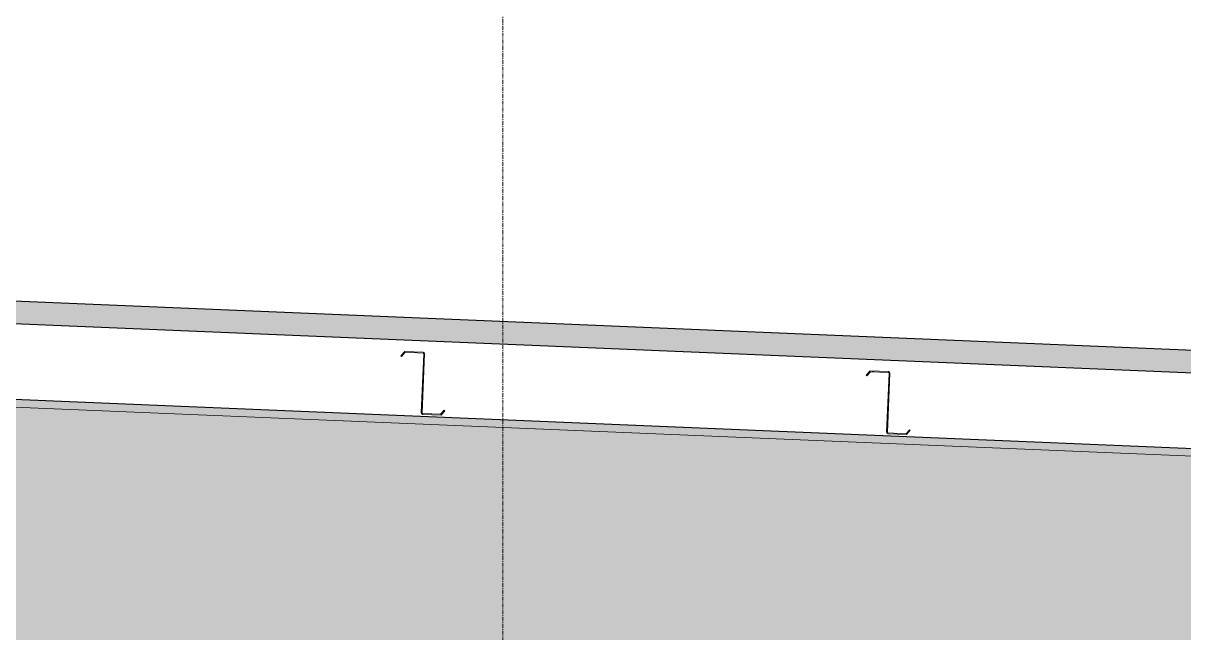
# Model space of a CAD drawing. Header units: inches. Extents: x -54880 to -186, y -132 to 853.
# Drawn here: x -16265 to -16115.5, y 328.5 to 407 of the extents above; entities that cross this region are included whole.
import ezdxf

# ---------------------------------------------------------------- set-up
doc = ezdxf.new("R2010")
doc.units = ezdxf.units.IN
doc.header["$MEASUREMENT"] = 0
doc.linetypes.add('Grid Line 1_2_', pattern=[0.875, 0.5, -0.125, 0.125, -0.125])
for name, color, linetype, lineweight in [('A-CLNG', 13, 'Continuous', 9), ('A-ROOF', 132, 'Continuous', 9), ('S-BEAM', 12, 'Continuous', 9), ('S-GRID', 1, 'Continuous', 9)]:
    doc.layers.add(name, color=color, linetype=linetype, lineweight=lineweight)
pattern_1 = [(45, (22007.282, 102), (-19.007, 19.007), []), (45, (22007.282, 130.8), (-19.007, 19.007), [])]

# ---------------------------------------------------------------- blocks, each defined once
blk = doc.blocks.new('Girt_Z - 8_D-V244-Section 1')
at = {"layer": 'S-BEAM'}
h = blk.add_hatch(dxfattribs=at)
h.set_pattern_fill('FP_16', color=256, style=0, pattern_type=2)
h.set_pattern_definition(pattern_1)
h.paths.add_polyline_path([(21859.6, 356.51), (21860.1, 357.06), (21860.02, 357.14), (21859.55, 356.62), (21857.23, 356.72), (21857.23, 356.61)], flags=0)
h.paths.add_polyline_path([(21857.16, 356.8), (21857.48, 364.42), (21857.37, 364.42), (21857.05, 356.8)], flags=0)
h.paths.add_polyline_path([(21854.51, 364.08), (21854.98, 364.6), (21857.3, 364.5), (21857.3, 364.61), (21854.93, 364.71), (21854.43, 364.16)], flags=0)
at = {"layer": 'S-BEAM', "lineweight": 15}
for p, q in [((21854.93, 364.71), (21854.43, 364.16)), ((21854.43, 364.16), (21854.51, 364.08)), ((21854.51, 364.08), (21854.98, 364.6)), ((21857.3, 364.61), (21854.93, 364.71)), ((21854.98, 364.6), (21857.3, 364.5)), ((21857.37, 364.42), (21857.05, 356.8)), ((21857.16, 356.8), (21857.48, 364.42)), ((21859.55, 356.62), (21857.23, 356.72)), ((21857.23, 356.61), (21859.6, 356.51)), ((21860.02, 357.14), (21859.55, 356.62)), ((21859.6, 356.51), (21860.1, 357.06)), ((21860.1, 357.06), (21860.02, 357.14))]:
    blk.add_line(p, q, dxfattribs=at)
for centre, radius, start, end in [((21857.29, 364.43), 0.187, 357.6141, 87.6141), ((21857.29, 364.43), 0.0782, 357.6141, 85.4913), ((21857.24, 356.8), 0.188, 177.6141, 267.6141), ((21857.24, 356.8), 0.0782, 177.6141, 264.5717)]:
    blk.add_arc(centre, radius, start, end, dxfattribs=at)
blk = doc.blocks.new('Girt_Z - 8_D-V245-Section 1')
at = {"layer": 'S-BEAM'}
h = blk.add_hatch(dxfattribs=at)
h.set_pattern_fill('FP_16', color=256, style=0, pattern_type=2)
h.set_pattern_definition(pattern_1)
h.paths.add_polyline_path([(21919.55, 354.01), (21920.05, 354.57), (21919.97, 354.64), (21919.5, 354.12), (21917.18, 354.22), (21917.18, 354.11)], flags=0)
h.paths.add_polyline_path([(21917.11, 354.3), (21917.43, 361.92), (21917.32, 361.92), (21917, 354.31)], flags=0)
h.paths.add_polyline_path([(21914.46, 361.59), (21914.93, 362.1), (21917.25, 362.01), (21917.25, 362.12), (21914.88, 362.21), (21914.38, 361.66)], flags=0)
at = {"layer": 'S-BEAM', "lineweight": 15}
for p, q in [((21914.88, 362.21), (21914.38, 361.66)), ((21914.46, 361.59), (21914.93, 362.1)), ((21917.25, 362.12), (21914.88, 362.21)), ((21914.93, 362.1), (21917.25, 362.01)), ((21917.32, 361.92), (21917, 354.31)), ((21917.11, 354.3), (21917.43, 361.92)), ((21914.38, 361.66), (21914.46, 361.59)), ((21919.97, 354.64), (21919.5, 354.12)), ((21919.55, 354.01), (21920.05, 354.57)), ((21920.05, 354.57), (21919.97, 354.64)), ((21919.5, 354.12), (21917.18, 354.22)), ((21917.18, 354.11), (21919.55, 354.01))]:
    blk.add_line(p, q, dxfattribs=at)
for centre, radius, start, end in [((21917.24, 361.93), 0.187, 357.6141, 87.6141), ((21917.24, 361.93), 0.0782, 357.6141, 85.4913), ((21917.19, 354.3), 0.188, 177.6141, 267.6141), ((21917.19, 354.3), 0.0782, 177.6141, 264.5717)]:
    blk.add_arc(centre, radius, start, end, dxfattribs=at)
blk = doc.blocks.new('columns and girder2 - one-1075720-Section 1')
at = {"layer": 'S-BEAM'}
h = blk.add_hatch(color=256, dxfattribs=at)
h.paths.add_polyline_path([(22304.55, 294.43), (22304.55, 295.96), (22123.34, 328.26), (22009.23, 320.15), (22009.16, 318.66), (22123.26, 326.75), (22298.1, 295.58)], flags=0)
h.paths.add_polyline_path([(22006.16, 318.59), (22006.22, 320.08), (21643.89, 325.25), (21643.83, 323.76), (22006.07, 318.59)], flags=0)
h.paths.add_polyline_path([(21640.83, 323.97), (21640.89, 325.48), (21403.33, 357.25), (21191.62, 327.5), (21191.62, 325.99), (21403.33, 355.74), (21640.73, 323.98)], flags=0)
h.paths.add_polyline_path([(22359.55, 334.43), (22359.55, 335.93), (22358.8, 335.96), (22358.8, 335.46), (22307.55, 337.59), (22307.55, 336.6), (22358.8, 334.46)], flags=0)
h.paths.add_polyline_path([(22304.55, 336.72), (22304.55, 337.72), (22010.47, 349.97), (22010.43, 348.98), (22259.37, 338.6)], flags=0)
h.paths.add_polyline_path([(22007.43, 349.1), (22007.47, 350.1), (21645.55, 365.18), (21645.51, 364.18), (22006.07, 349.16)], flags=0)
h.paths.add_polyline_path([(21642.51, 364.31), (21642.55, 365.3), (21191.62, 384.09), (21191.62, 383.09), (21640.73, 364.38)], flags=0)
h.paths.add_polyline_path([(21188.62, 383.22), (21188.62, 384.22), (21135.05, 386.45), (21135.05, 386.95), (21134.3, 386.98), (21134.3, 385.48), (21174.82, 383.79)], flags=0)
h = blk.add_hatch(color=256, dxfattribs=at)
h.paths.add_polyline_path([(21135.8, 0), (21153.8, 0), (21153.8, 119), (21176.7, 242.53), (21153.39, 287.35), (21153.55, 287.51), (21153.55, 289.49), (21153.68, 289.5), (21153.68, 289.69), (21154.19, 289.69), (21154.19, 290.5), (21153.55, 290.5), (21153.55, 289.81), (21153.37, 289.81), (21153.37, 290.5), (21135.8, 290.5), (21135.8, 20.18)], flags=0)
h.paths.add_polyline_path([(22340.05, 0), (22358.05, 0), (22358.05, 135.25), (22348.55, 135.65), (22348.62, 137.28), (22358.05, 136.89), (22358.05, 159.64), (22349.57, 160), (22349.64, 161.62), (22358.05, 161.27), (22358.05, 285.6), (22307.55, 285.6), (22307.55, 286.6), (22358.05, 286.6), (22358.05, 334.49), (22307.55, 336.6), (22307.55, 291.85), (22305.77, 291.85), (22340.05, 118.85), (22340.05, 20.18)], flags=0)
h.paths.add_polyline_path([(21177.25, 245.53), (21192.18, 326.06), (21191.62, 325.99), (21191.62, 323.85), (21188.62, 323.85), (21188.62, 324.1), (21135.8, 324.1), (21135.8, 294), (21154.21, 294.07), (21154.22, 294.23), (21154.27, 294.43), (21154.43, 294.44), (21154.68, 294), (21184.43, 293.94), (21184.43, 290.5), (21155.49, 290.5), (21155.46, 289.81), (21155.3, 289.81), (21155.3, 290.5), (21154.67, 290.5), (21154.67, 289.69), (21155.18, 289.69), (21155.18, 289.5), (21155.3, 289.46), (21155.36, 287.55), (21174.82, 250.19)], flags=0)
h.paths.add_polyline_path([(22304.55, 295.96), (22304.55, 336.72), (22010.43, 348.98), (22009.23, 320.17), (22123.34, 328.26), (22298.1, 297.11)], flags=0)
h.paths.add_polyline_path([(22006.22, 320.08), (22007.43, 349.1), (21645.51, 364.18), (21643.89, 325.26), (22006.07, 320.09)], flags=0)
h.paths.add_polyline_path([(22349.38, 321.61), (22346.93, 321.61), (22346.93, 321.99), (22349.38, 321.99), (22349.86, 322.19), (22350.06, 322.67), (22350.06, 332.76), (22349.86, 333.25), (22349.38, 333.45), (22346.93, 333.45), (22346.93, 333.83), (22353.42, 333.83), (22353.42, 333.45), (22350.85, 333.39), (22350.49, 333.25), (22350.29, 332.76), (22350.29, 322.67), (22350.49, 322.19), (22350.98, 321.99), (22353.42, 321.99), (22353.42, 321.61), (22350.98, 321.61)], flags=0)
h.paths.add_polyline_path([(21135.8, 325.1), (21188.62, 325.1), (21188.62, 383.22), (21135.8, 385.42), (21135.8, 334.43)], flags=0)
h.paths.add_polyline_path([(21640.89, 325.48), (21642.51, 364.31), (21191.62, 383.09), (21191.62, 327.5), (21403.33, 357.25), (21640.73, 325.5)], flags=0)
blk.add_line((21645.51, 364.18), (22007.43, 349.1), dxfattribs=at)

msp = doc.modelspace()

# ---------------------------------------------------------------- hatches: boundary and pattern name
at = {"layer": 'A-ROOF'}
msp.add_hatch(color=256, dxfattribs=at).paths.add_polyline_path([(-15637.95888, 342.13397), (-15637.95888, 345.01146), (-16949.45888, 399.65729), (-16949.45888, 396.7798), (-15656.45876, 342.90479)], flags=0)

# ---------------------------------------------------------------- linework, layer by layer
at = {"layer": 'A-CLNG', "lineweight": 25}
msp.add_line((-16935.70888, 386.44842), (-15711.95888, 335.45884), dxfattribs=at)
at = {"layer": 'A-ROOF', "lineweight": 25}
for p, q in [((-15637.95888, 345.01146), (-16949.45888, 399.65729)), ((-16949.45888, 396.7798), (-15637.95888, 342.13397))]:
    msp.add_line(p, q, dxfattribs=at)
at = {"layer": 'S-GRID', "linetype": 'Grid Line 1_2_'}
msp.add_line((-16203.20888, -132), (-16203.20888, 648.65882), dxfattribs=at)
msp.add_line((-16203.20888, -132), (-16203.20888, 648.65882), dxfattribs=at)

# ---------------------------------------------------------------- block references
at = {"layer": 'S-BEAM'}
for name in ['columns and girder2 - one-1075720-Section 1', 'Girt_Z - 8_D-V244-Section 1', 'Girt_Z - 8_D-V245-Section 1']:
    msp.add_blockref(name, (-38070.76169, 0), dxfattribs=at)

doc.saveas('drawing.dxf')
